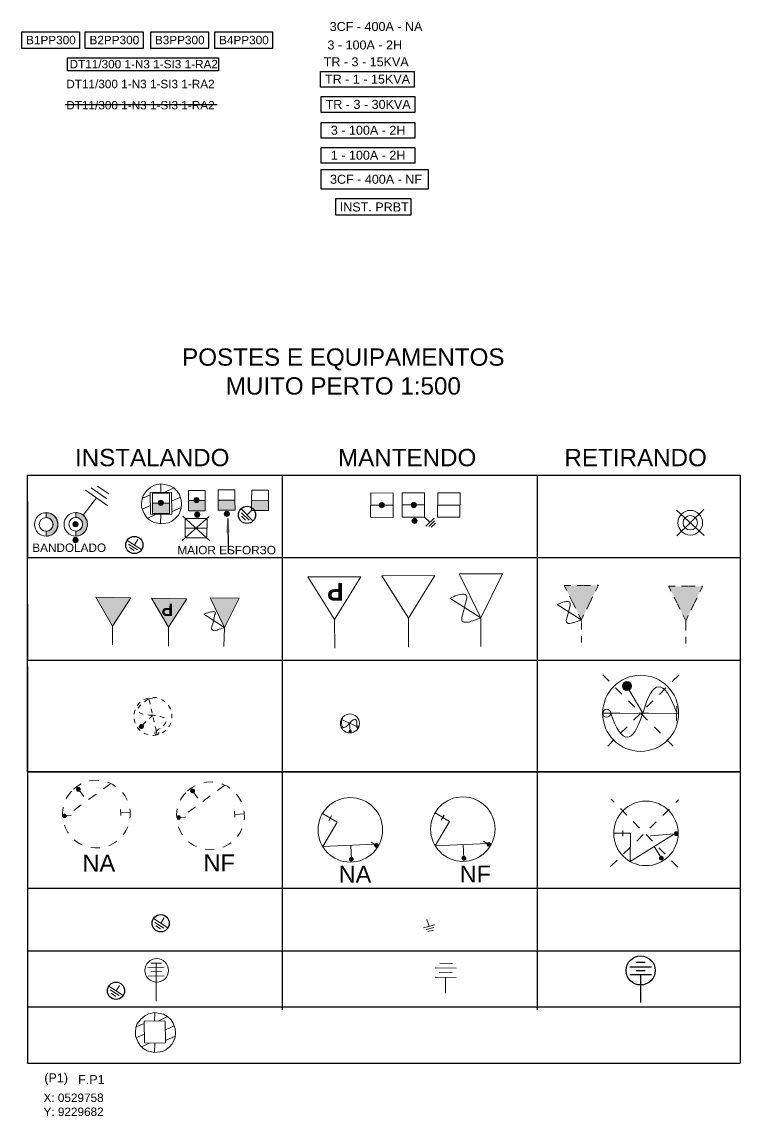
# Paper-space layout 'POSTES E EQUIPAMENTOS' of a CAD drawing. Extents: x -36 to 291, y -1 to 205.
# Drawn here: x 162.6 to 290.5, y 9.7 to 204.6 of the extents above; entities that cross this region are included whole.
import ezdxf

# ---------------------------------------------------------------- set-up
doc = ezdxf.new("R2010")
doc.units = 0
doc.linetypes.add('TRACEJADA', pattern=[3.45, 1.15, -1.15, 1.15])
for name, color, linetype in [('FORMATO', 7, 'Continuous'), ('PARA-RAIOS', 7, 'Continuous'), ('Textos', 7, 'Continuous'), ('TEXTOS A IMPLANTAR', 1, 'Continuous'), ('TRAFO', 7, 'Continuous')]:
    doc.layers.add(name, color=color, linetype=linetype)
doc.styles.get("Standard").update_dxf_attribs({"font": 'arial.ttf'})
doc.dimstyles.new('ISO-25', dxfattribs={"dimtxt": 2.5, "dimasz": 2.5, "dimexe": 1.25, "dimexo": 0.625, "dimtad": 1, "dimtxsty": 'Standard', "dimcen": 2.5, "dimazin": 3, "dimtfac": 1, "dimtmove": 0, "dimatfit": 3})

# ---------------------------------------------------------------- blocks, each defined once
blk = doc.blocks.new('PARA RAIOS SUBSTITUINDO')
at = {"color": 8}
for p, q in [((-1.92, 6.391282), (1.92, 6.391282)), ((-0.78923, 7.214857), (0.78923, 7.214857)), ((-1.92, 5), (1.92, 5)), ((-0.78923, 5.727848), (0.78923, 5.727848)), ((0, 5), (0, 0))]:
    blk.add_line(p, q, dxfattribs=at)
blk.add_circle((0, 5.727848), 2.593177, dxfattribs=at)
blk = doc.blocks.new('TR INST.')
at = {"layer": 'TRAFO'}
h = blk.add_hatch(color=7, dxfattribs=at)
h.dxf.hatch_style = 2
h.paths.add_polyline_path([(47.11, 281.1), (44.11, 286.26), (50.36, 286.15)])
at = {"layer": 'TRAFO', "color": 7, "lineweight": 0}
blk.add_lwpolyline([(47.11, 281.1), (44.11, 286.26), (50.36, 286.15)], close=True, dxfattribs=at)
blk.add_lwpolyline([(47.1, 277.76), (47.11, 281.1)], dxfattribs=at)
blk = doc.blocks.new('TRAFO PART. INST.')
at = {"layer": 'TRAFO'}
h = blk.add_hatch(color=7, dxfattribs=at)
h.dxf.hatch_style = 2
h.paths.add_polyline_path([(47.08, 271.74), (44.09, 276.9), (50.34, 276.79)])
at = {"layer": 'TRAFO', "color": 7, "lineweight": 0}
blk.add_lwpolyline([(47.08, 271.74), (44.09, 276.9), (50.34, 276.79)], close=True, dxfattribs=at)
blk.add_lwpolyline([(47.08, 268.39), (47.08, 271.74)], dxfattribs=at)
at = {"layer": 'TRAFO', "color": 7, "true_color": 0xffffff, "insert": (47.92, 273.74), "char_height": 2.2232, "attachment_point": 1, "rotation": 179.7591}
blk.add_mtext('{\\fArial|b1|i0|c0;P}', dxfattribs=at)
blk = doc.blocks.new('Clipboard6679')
h = blk.add_hatch(color=16)
edge = h.paths.add_edge_path()
edge.add_ellipse((2.588865, 3.237066), major_axis=(0, 0.807861), ratio=0.9563320019, start_angle=0, end_angle=360)
at = {"color": 16, "lineweight": 0, "true_color": 0x800000}
for points in [[(1.142015, 10.561312), (1.361198, 10.874705), (1.816282, 11.403871), (2.211943, 11.780028)], [(3.5402, 12.70996), (3.999976, 12.938455), (4.589115, 13.164232), (5.052109, 13.29811)], [(5.008921, 12.934927), (4.070532, 12.275232), (3.692605, 11.98055)], [(6.522337, 13.29476), (4.939785, 12.920061)], [(5.712907, 11.057382), (5.338701, 12.640051)], [(6.660063, 13.506427), (7.055032, 13.506427), (7.718254, 13.446455), (8.273129, 13.337828)], [(9.798246, 12.786208), (10.304115, 12.511594), (10.879143, 12.112955), (11.146898, 11.885983)], [(0.000586, 7.551763), (0.017115, 7.724399), (0.147643, 8.387621), (0.352254, 9.047316), (0.386013, 9.126671)], [(2.46164, 10.91998), (2.080865, 10.528982), (1.696337, 10.02451), (1.488388, 9.629709)], [(1.800615, 8.172584), (1.862143, 8.112455), (2.310171, 7.847871), (2.899309, 7.625621), (3.277728, 7.530098)], [(6.461319, 7.892045), (6.087113, 9.474714)], [(12.24806, 10.695745), (12.300837, 10.62776), (12.653615, 10.066844), (12.946421, 9.488288), (13.028433, 9.274286)], [(0.388682, 4.355806), (0.292282, 4.605844), (0.126476, 5.191455), (0.013587, 5.787649), (0, 5.929911)], [(4.296868, 4.878176), (3.124162, 3.751398)], [(4.879148, 7.258334), (5.499282, 7.195232), (6.500708, 7.139598)], [(6.642282, 7.131732), (5.469575, 6.004954)], [(7.630949, 7.035842), (6.642282, 7.131732)], [(7.209731, 4.726708), (6.835525, 6.309377)], [(10.752799, 6.211322), (10.618087, 6.299177), (10.081865, 6.53201), (9.415115, 6.733094), (9.234538, 6.770814)], [(10.529901, 3.541928), (10.738032, 3.748594), (11.111976, 4.21426), (11.351865, 4.644649), (11.418634, 4.878341)], [(13.12498, 4.503045), (13.112226, 4.461205), (12.840587, 3.819149), (12.501921, 3.205316), (12.39689, 3.053811)], [(13.45176, 7.708313), (13.510865, 7.092927), (13.510865, 6.447344), (13.476315, 6.08649)], [(2.217828, 1.707096), (2.052643, 1.847121), (1.579921, 2.344538), (1.163643, 2.88076), (1.139673, 2.918495)], [(5.063432, 0.197484), (4.419782, 0.393677), (3.777726, 0.661788), (3.551306, 0.784702)], [(8.286226, 0.174955), (7.686504, 0.062066), (7.058559, 0.002094), (6.673316, 0)], [(8.286226, 0.174955), (8.021643, 0.164371), (7.750004, 0.263149), (7.541865, 0.460705), (7.432504, 0.704121), (7.418393, 0.972232), (7.503885, 1.207336)], [(7.958143, 1.561371), (7.583937, 3.14404)], [(7.958143, 1.561371), (8.850671, 2.157566), (9.29428, 2.487694)], [(8.783919, 1.10226), (8.815393, 1.032205), (8.829504, 0.764094), (8.730726, 0.495982), (8.529643, 0.284316), (8.286226, 0.174955)], [(8.538252, 0.245884), (8.286226, 0.174955)], [(11.347807, 1.817653), (11.147254, 1.628399), (10.611032, 1.212121), (10.046587, 0.859344)]]:
    blk.add_lwpolyline(points, dxfattribs=at)
at = {"color": 7, "lineweight": 0}
for points in [[(2.775837, 2.439788), (2.486559, 2.429205), (2.186698, 2.545621), (1.953865, 2.778455), (1.833921, 3.057149), (1.816282, 3.364066), (1.839774, 3.435353)], [(3.094226, 3.823728), (3.220337, 3.695677), (3.343809, 3.416982), (3.361448, 3.110066), (3.255615, 2.799621), (3.040421, 2.559732), (2.872762, 2.483727)], [(8.286226, 0.174955), (7.936976, 1.656621)]]:
    blk.add_lwpolyline(points, dxfattribs=at)
at = {"color": 140, "lineweight": 0, "true_color": 0x00c9ff}
blk.add_lwpolyline([(7.647698, 2.866649), (8.046337, 1.205066)], dxfattribs=at)
blk = doc.blocks.new('Clipboard1917')
at = {"color": 7, "lineweight": 0}
for points in [[(2.137834, 2.684639), (2.688167, 5.461)], [(3.961695, 2.321278), (0.310445, 3.044473)], [(3.118556, 1.594556), (0.85725, 2.042584)], [(3.65125, 0.691445), (0, 1.414639)], [(2.737556, 0), (0.47625, 0.448028)]]:
    blk.add_lwpolyline(points, dxfattribs=at)
blk = doc.blocks.new('Clipboard2240')
h = blk.add_hatch(color=16)
h.dxf.hatch_style = 2
h.paths.add_polyline_path([(1.925284, 0.244298), (1.812395, 0.14552), (1.657173, 0.156104), (1.55134, 0.268992), (1.554868, 0.417159), (1.667757, 0.515937), (1.822979, 0.508881), (1.928812, 0.395992)])
at = {"color": 16, "lineweight": 0, "true_color": 0x800000}
for points in [[(0.373062, 2.660826), (0.097895, 2.068159)], [(2.898951, 1.12977), (0.157868, 2.39977)], [(0.207257, 2.308048), (0.193145, 1.76477), (0.228423, 1.359076), (0.320145, 1.087437), (0.468312, 0.946326), (0.669395, 0.942798), (0.926923, 1.069798), (1.237368, 1.334381), (1.600729, 1.729492)], [(2.898951, 1.12977), (2.927173, 1.630715), (2.898951, 2.011715), (2.817812, 2.27277), (2.683757, 2.406826), (2.493257, 2.420937), (2.24984, 2.315104), (1.953507, 2.08227), (1.600729, 1.729492)], [(1.600729, 1.729492), (1.74184, 0.332492)]]:
    blk.add_lwpolyline(points, dxfattribs=at)
at = {"color": 7, "lineweight": 0}
blk.add_lwpolyline([(1.925284, 0.244298), (1.812395, 0.14552), (1.657173, 0.156104), (1.55134, 0.268992), (1.554868, 0.417159), (1.667757, 0.515937), (1.822979, 0.508881), (1.928812, 0.395992)], close=True, dxfattribs=at)
at = {"color": 16, "lineweight": 0, "true_color": 0x800000}
blk.add_lwpolyline([(3.223507, 0.978076), (3.121201, 0.886354), (2.987145, 0.893409), (2.895423, 0.992187), (2.898951, 1.12977), (3.001257, 1.221492), (3.135312, 1.214437), (3.227034, 1.115659)], close=True, dxfattribs=at)
blk.add_circle((1.690687, 1.690687), 1.690687, dxfattribs=at)
blk = doc.blocks.new('Clipboard4108')
h = blk.add_hatch(color=7)
edge = h.paths.add_edge_path()
edge.add_arc((0.463903, 0.463903), 0.463903, 74.00623623, 434.00623623)
h = blk.add_hatch(color=7)
edge = h.paths.add_edge_path()
edge.add_arc((0.463903, 0.463903), 0.463903, 74.00623623, 434.00623623)
at = {"color": 7, "lineweight": 0}
blk.add_circle((0.463903, 0.463903), 0.463903, dxfattribs=at)
blk.add_circle((0.463903, 0.463903), 0.463903, dxfattribs=at)
blk = doc.blocks.new('Clipboard4908')
at = {"color": 7, "lineweight": 0}
blk.add_lwpolyline([(3.996452, 6.140027), (3.993759, 1.80861), (0.000197, 1.812748), (0.004598, 6.141078)], close=True, dxfattribs=at)
blk.add_lwpolyline([(3.996649, 3.975173), (0, 3.977603)], dxfattribs=at)
at = {"color": 15, "lineweight": 0, "true_color": 0x994533}
for points in [[(3.993759, 1.80861), (4.954319, 0.924896)], [(5.707398, 1.647893), (4.201241, 0.201899)], [(5.786673, 1.147483), (4.732914, 0.137204)], [(5.946601, 0.719911), (5.191815, 0)]]:
    blk.add_lwpolyline(points, dxfattribs=at)
blk = doc.blocks.new('Clipboard5160')
h = blk.add_hatch(color=7)
edge = h.paths.add_edge_path()
edge.add_arc((2.000116, 2.165666), 0.461257, 0, 360)
at = {"color": 7, "lineweight": 0}
blk.add_lwpolyline([(4.012179, 4.331378), (3.99352, 0), (0, 0.018859), (0.020355, 4.347143)], close=True, dxfattribs=at)
blk.add_lwpolyline([(4.004396, 2.166537), (0.007783, 2.183699)], dxfattribs=at)
blk.add_circle((2.000116, 2.165666), 0.461257, dxfattribs=at)
blk = doc.blocks.new('Clipboard5849')
at = {"color": 15, "lineweight": 0, "true_color": 0x994533}
for points in [[(0.596194, 2.162528), (1.008944, 0.924278)], [(2.017889, 1.192389), (0, 0.656167)], [(1.845028, 0.716139), (0.433916, 0.342195)], [(1.778, 0.264584), (0.769055, 0)]]:
    blk.add_lwpolyline(points, dxfattribs=at)
blk = doc.blocks.new('TRAFO COM CH INST')
at = {"layer": 'TRAFO'}
h = blk.add_hatch(color=0, dxfattribs=at)
h.dxf.hatch_style = 2
h.paths.add_polyline_path([(0.11, 3.39), (-2.43, 8.69), (2.69, 8.64)])
at = {"layer": 'TRAFO', "color": 7, "lineweight": 0}
blk.add_lwpolyline([(0.11, 3.39), (-2.43, 8.69), (2.69, 8.64)], close=True, dxfattribs=at)
for points in [[(-3.56, 5.79), (-3.19, 5.97), (-2.9, 6.03), (-2.7, 6.08), (-2.51, 6.12), (-2.31, 6.16), (-2.12, 6.2), (-1.92, 6.24), (-1.7, 6.18), (-1.59, 6.11), (-1.54, 5.91), (-1.52, 5.81), (-1.6, 5.69), (-1.83, 4.83), (-1.98, 4.08), (-2.11, 3.75), (-2.15, 3.43), (-2.23, 3.31), (-2.21, 3.22), (-2.17, 3.02), (-2.05, 2.94), (-1.93, 2.87), (-1.73, 2.91), (-1.42, 2.87), (-1.22, 2.91), (-1.05, 3.05), (-0.85, 3.09), (-0.56, 3.15), (0.11, 3.39)], [(-3.56, 5.79), (0.11, 3.39)], [(0, 0), (0.11, 3.39)]]:
    blk.add_lwpolyline(points, dxfattribs=at)
blk = doc.blocks.new('Clipboard7720')
h = blk.add_hatch(color=7)
h.dxf.hatch_style = 2
h.paths.add_polyline_path([(4.769556, 3.866444), (4.893028, 2.067278), (1.901472, 1.859139), (1.774472, 3.654778)])
at = {"color": 7, "lineweight": 0}
for points in [[(4.769556, 3.866444), (4.642556, 5.662083), (1.651, 5.453944), (1.774472, 3.654778)], [(4.769556, 3.866444), (4.893028, 2.067278), (1.901472, 1.859139), (1.774472, 3.654778)], [(4.893028, 2.067278), (4.769556, 3.866444), (1.774472, 3.654778), (1.901472, 1.859139)]]:
    blk.add_lwpolyline(points, close=True, dxfattribs=at)
at = {"color": 24, "lineweight": 0, "true_color": 0x993300}
for points in [[(0, 2.014361), (2.314222, 0)], [(0.169334, 1.30175), (1.583972, 0.070555)], [(0.211667, 0.6985), (0.98425, 0.028222)], [(1.901472, 1.859139), (1.157111, 1.005417)]]:
    blk.add_lwpolyline(points, dxfattribs=at)
at = {"color": 252, "lineweight": 0, "true_color": 0x969696}
blk.add_lwpolyline([(4.769556, 3.866444), (1.774472, 3.654778)], dxfattribs=at)
blk = doc.blocks.new('Clipboard7802')
at = {"color": 3}
blk.add_circle((1.532896, 1.532896), 1.532896, dxfattribs=at)
at = {"color": 1, "rotation": 355.548826}
blk.add_blockref('Clipboard7720', (0.301245, 0.620314), dxfattribs=at)
blk = doc.blocks.new('Clipboard8027')
h = blk.add_hatch(color=7)
h.dxf.hatch_style = 2
h.paths.add_polyline_path([(3, 1.81), (3.01, 0.01), (0.01, 0), (0, 1.8)])
at = {"color": 7, "lineweight": 0}
for points in [[(3, 1.81), (3, 3.61), (0, 3.6), (0, 1.8)], [(3, 1.81), (3.01, 0.01), (0.01, 0), (0, 1.8)], [(3.01, 0.01), (3, 1.81), (0, 1.8), (0.01, 0)]]:
    blk.add_lwpolyline(points, close=True, dxfattribs=at)
blk = doc.blocks.new('Clipboard8442')
at = {"color": 1}
for name, p in [('Clipboard8027', (0, 0)), ('Clipboard4108', (1.001781, 1.431733))]:
    blk.add_blockref(name, p, dxfattribs=at)
blk = doc.blocks.new('Clipboard8370')
at = {"color": 1, "lineweight": 20, "flags": 128}
for points in [[(3.442693, 1.707189), (3.419326, 0), (2.126671, 0.308707), (1.384243, 0.756506), (0.838047, 1.287021), (0.507665, 1.84967), (0, 2.9464), (0.012759, 3.643313), (0.112829, 4.416443), (0.284971, 5.048214), (0.681479, 5.551264), (0.978838, 5.953076), (1.672134, 6.531782), (2.312004, 6.914963), (3.456912, 7.148384), (3.438918, 5.631104), (1.58209, 5.602119), (1.608369, 1.747738), (3.442693, 1.707189)], [(3.438918, 5.631104), (3.456912, 7.148384), (5.020505, 6.852179), (5.753553, 6.422097), (6.361182, 5.83526), (6.758316, 5.25216), (7.106897, 4.226238), (7.166928, 3.556235), (7.077309, 2.777489), (6.854175, 2.110464), (6.584571, 1.540705), (6.083117, 1.008223), (5.431299, 0.506478), (4.818441, 0.213651), (3.419326, 0), (3.442693, 1.707189), (5.39207, 1.720713), (5.338559, 5.592458), (3.438918, 5.631104)], [(4.056969, 5.618531), (5.753553, 6.422097)], [(0.163973, 4.604145), (1.594463, 5.157681)], [(5.359748, 4.059371), (6.932606, 4.739199)], [(0.102016, 2.637035), (1.607922, 3.257651)], [(5.386094, 2.153128), (7.093535, 2.918486)], [(1.111145, 1.021764), (2.519137, 1.663883)]]:
    blk.add_lwpolyline(points, dxfattribs=at)
blk = doc.blocks.new('Clipboard8451')
at = {"color": 1}
for name, p in [('Clipboard8027', (0, 0)), ('Clipboard4108', (1.001781, 1.431733))]:
    blk.add_blockref(name, p, dxfattribs=at)
blk = doc.blocks.new('Clipboard8471')
at = {"color": 1}
for name, p in [('Clipboard8370', (0, 0)), ('Clipboard8451', (1.979045, 1.871291))]:
    blk.add_blockref(name, p, dxfattribs=at)
blk = doc.blocks.new('Clipboard8739')
at = {"color": 24, "lineweight": 0, "true_color": 0x993300}
for points in [[(0.235658, 2.355388), (2.832103, 0.714971)], [(2.137131, 2.489443), (1.533881, 1.533416)], [(0.510825, 1.674527), (2.098325, 0.672638)], [(0.644881, 1.085388), (1.509186, 0.538582)]]:
    blk.add_lwpolyline(points, dxfattribs=at)
at = {"color": 3}
blk.add_circle((1.534677, 1.534677), 1.534677, dxfattribs=at)
blk = doc.blocks.new('Clipboard10274')
h = blk.add_hatch(color=252)
h.dxf.hatch_style = 1
h.paths.add_polyline_path([(0, 10.17), (6.08, 10.18), (3.05, 4.03)])
at = {"color": 1, "linetype": 'TRACEJADA', "lineweight": 0}
blk.add_lwpolyline([(3.05, 4.03), (0, 10.17), (6.08, 10.18)], close=True, dxfattribs=at)
blk.add_lwpolyline([(3.07, 0), (3.05, 4.03)], dxfattribs=at)
blk = doc.blocks.new('Clipboard10296')
h = blk.add_hatch(color=252)
h.dxf.hatch_style = 1
h.paths.add_polyline_path([(1.28, 10.17), (7.36, 10.18), (4.33, 4.03)])
at = {"color": 1, "linetype": 'TRACEJADA', "lineweight": 0}
blk.add_lwpolyline([(4.33, 4.03), (1.28, 10.17), (7.36, 10.18)], close=True, dxfattribs=at)
at = {"color": 1, "lineweight": 0}
for points in [[(0, 6.78), (4.33, 4.03)], [(0.03, 6.77), (0.48, 6.96), (0.75, 7.07), (1.05, 7.17), (1.26, 7.23), (1.44, 7.27), (1.7, 7.31), (1.96, 7.31), (2.14, 7.27), (2.28, 7.16), (2.36, 6.95), (2.35, 6.8), (2.33, 6.64), (2.08, 5.63), (1.85, 4.73), (1.77, 4.41), (1.69, 4.07), (1.65, 3.86), (1.66, 3.73), (1.72, 3.57), (1.85, 3.45), (2.01, 3.4), (2.25, 3.39), (2.54, 3.43), (2.76, 3.48), (2.99, 3.54), (3.21, 3.62), (3.59, 3.76), (4.33, 4.04)]]:
    blk.add_lwpolyline(points, dxfattribs=at)
at = {"color": 1, "linetype": 'TRACEJADA', "lineweight": 0}
blk.add_lwpolyline([(4.35, 0), (4.33, 4.03)], dxfattribs=at)
blk = doc.blocks.new('Clipboard20887')
h = blk.add_hatch(color=7)
h.dxf.hatch_style = 2
h.paths.add_polyline_path([(2.194277, 4.176889), (2.317749, 4.166305), (2.487083, 4.141611), (2.709333, 4.085166), (2.899833, 4.018139), (3.065638, 3.940527), (3.231444, 3.838222), (3.428999, 3.693583), (3.630083, 3.503083), (3.742972, 3.369027), (3.859388, 3.199694), (3.961694, 3.023305), (4.042833, 2.832805), (4.106333, 2.642305), (4.155722, 2.402416), (4.180416, 2.106083), (4.155722, 1.774472), (4.088694, 1.481666), (3.986388, 1.213555), (3.912305, 1.068916), (3.79236, 0.881944), (3.693583, 0.751416), (3.545416, 0.592666), (3.418416, 0.47625), (3.256138, 0.356305), (3.111499, 0.264583), (2.928055, 0.176389), (2.719916, 0.098777), (2.55411, 0.052916), (2.321277, 0.014111), (2.088444, 0), (2.088444, 0.871361), (2.26836, 0.885472), (2.455333, 0.927805), (2.599972, 0.98425), (2.702277, 1.037166), (2.825749, 1.118305), (2.928055, 1.202972), (3.090333, 1.393472), (3.164416, 1.513416), (3.227916, 1.654527), (3.291416, 1.880305), (3.305527, 2.155472), (3.249083, 2.469444), (3.150305, 2.691694), (3.090333, 2.786944), (3.016249, 2.885722), (2.942166, 2.963333), (2.783416, 3.090333), (2.691694, 3.150305), (2.58586, 3.203222), (2.462388, 3.252611), (2.335388, 3.284361), (2.155472, 3.309055), (2.088444, 3.309055), (2.088444, 4.180416), (2.10961, 4.180416), (2.134305, 4.180416)])
at = {"color": 24, "lineweight": 0, "true_color": 0x993300}
for points in [[(3.817055, 8.180916), (7.817555, 5.383389)], [(4.84011, 8.576027), (7.641166, 6.618111)], [(5.997222, 8.886472), (8.000999, 7.485944)], [(3.428999, 3.693583), (5.817305, 6.780389)]]:
    blk.add_lwpolyline(points, dxfattribs=at)
at = {"color": 7, "lineweight": 0}
blk.add_lwpolyline([(2.194277, 4.176889), (2.317749, 4.166305), (2.487083, 4.141611), (2.709333, 4.085166), (2.899833, 4.018139), (3.065638, 3.940527), (3.231444, 3.838222), (3.428999, 3.693583), (3.630083, 3.503083), (3.742972, 3.369027), (3.859388, 3.199694), (3.961694, 3.023305), (4.042833, 2.832805), (4.106333, 2.642305), (4.155722, 2.402416), (4.180416, 2.106083), (4.155722, 1.774472), (4.088694, 1.481666), (3.986388, 1.213555), (3.912305, 1.068916), (3.79236, 0.881944), (3.693583, 0.751416), (3.545416, 0.592666), (3.418416, 0.47625), (3.256138, 0.356305), (3.111499, 0.264583), (2.928055, 0.176389), (2.719916, 0.098777), (2.55411, 0.052916), (2.321277, 0.014111), (2.088444, 0), (2.088444, 0.871361), (2.26836, 0.885472), (2.455333, 0.927805), (2.599972, 0.98425), (2.702277, 1.037166), (2.825749, 1.118305), (2.928055, 1.202972), (3.090333, 1.393472), (3.164416, 1.513416), (3.227916, 1.654527), (3.291416, 1.880305), (3.305527, 2.155472), (3.249083, 2.469444), (3.150305, 2.691694), (3.090333, 2.786944), (3.016249, 2.885722), (2.942166, 2.963333), (2.783416, 3.090333), (2.691694, 3.150305), (2.58586, 3.203222), (2.462388, 3.252611), (2.335388, 3.284361), (2.155472, 3.309055), (2.088444, 3.309055), (2.088444, 4.180416), (2.10961, 4.180416), (2.134305, 4.180416)], close=True, dxfattribs=at)
for radius in [2.090208, 1.218847]:
    blk.add_circle((2.090208, 2.090208), radius, dxfattribs=at)
blk = doc.blocks.new('Clipboard21030')
h = blk.add_hatch(color=7)
h.dxf.hatch_style = 2
h.paths.add_polyline_path([(2.194277, 4.176889), (2.317749, 4.166305), (2.487083, 4.141611), (2.709333, 4.085166), (2.899833, 4.018139), (3.065638, 3.940527), (3.231444, 3.838222), (3.428999, 3.693583), (3.630083, 3.503083), (3.742972, 3.369027), (3.859388, 3.199694), (3.961694, 3.023305), (4.042833, 2.832805), (4.106333, 2.642305), (4.155722, 2.402416), (4.180416, 2.106083), (4.155722, 1.774472), (4.088694, 1.481666), (3.986388, 1.213555), (3.912305, 1.068916), (3.79236, 0.881944), (3.693583, 0.751416), (3.545416, 0.592666), (3.418416, 0.47625), (3.256138, 0.356305), (3.111499, 0.264583), (2.928055, 0.176389), (2.719916, 0.098777), (2.55411, 0.052916), (2.321277, 0.014111), (2.088444, 0), (2.088444, 0.871361), (2.26836, 0.885472), (2.455333, 0.927805), (2.599972, 0.98425), (2.702277, 1.037166), (2.825749, 1.118305), (2.928055, 1.202972), (3.090333, 1.393472), (3.164416, 1.513416), (3.227916, 1.654527), (3.291416, 1.880305), (3.305527, 2.155472), (3.249083, 2.469444), (3.150305, 2.691694), (3.090333, 2.786944), (3.016249, 2.885722), (2.942166, 2.963333), (2.783416, 3.090333), (2.691694, 3.150305), (2.58586, 3.203222), (2.462388, 3.252611), (2.335388, 3.284361), (2.155472, 3.309055), (2.088444, 3.309055), (2.088444, 4.180416), (2.10961, 4.180416), (2.134305, 4.180416)])
at = {"color": 7, "lineweight": 0}
blk.add_lwpolyline([(2.194277, 4.176889), (2.317749, 4.166305), (2.487083, 4.141611), (2.709333, 4.085166), (2.899833, 4.018139), (3.065638, 3.940527), (3.231444, 3.838222), (3.428999, 3.693583), (3.630083, 3.503083), (3.742972, 3.369027), (3.859388, 3.199694), (3.961694, 3.023305), (4.042833, 2.832805), (4.106333, 2.642305), (4.155722, 2.402416), (4.180416, 2.106083), (4.155722, 1.774472), (4.088694, 1.481666), (3.986388, 1.213555), (3.912305, 1.068916), (3.79236, 0.881944), (3.693583, 0.751416), (3.545416, 0.592666), (3.418416, 0.47625), (3.256138, 0.356305), (3.111499, 0.264583), (2.928055, 0.176389), (2.719916, 0.098777), (2.55411, 0.052916), (2.321277, 0.014111), (2.088444, 0), (2.088444, 0.871361), (2.26836, 0.885472), (2.455333, 0.927805), (2.599972, 0.98425), (2.702277, 1.037166), (2.825749, 1.118305), (2.928055, 1.202972), (3.090333, 1.393472), (3.164416, 1.513416), (3.227916, 1.654527), (3.291416, 1.880305), (3.305527, 2.155472), (3.249083, 2.469444), (3.150305, 2.691694), (3.090333, 2.786944), (3.016249, 2.885722), (2.942166, 2.963333), (2.783416, 3.090333), (2.691694, 3.150305), (2.58586, 3.203222), (2.462388, 3.252611), (2.335388, 3.284361), (2.155472, 3.309055), (2.088444, 3.309055), (2.088444, 4.180416), (2.10961, 4.180416), (2.134305, 4.180416)], close=True, dxfattribs=at)
for radius in [2.090208, 1.218847]:
    blk.add_circle((2.090208, 2.090208), radius, dxfattribs=at)
blk = doc.blocks.new('Clipboard21181')
at = {"color": 1, "lineweight": 0, "true_color": 0xff0000}
for points in [[(0, 4.614334), (4.956528, 0.088195)], [(4.875389, 4.699), (0.081139, 0)]]:
    blk.add_lwpolyline(points, dxfattribs=at)
for centre, radius in [((2.481792, 2.354792), 2.196042), ((2.481792, 2.353028), 1.279701)]:
    blk.add_circle(centre, radius, dxfattribs=at)
blk = doc.blocks.new('Clipboard21233')
at = {"color": 1, "lineweight": 0, "true_color": 0xff0000}
for points in [[(2.226027, 6.205361), (4.22275, 0)], [(1.538111, 4.155722), (4.885972, 2.197806)], [(0, 2.515306), (6.304138, 3.802945)]]:
    blk.add_lwpolyline(points, dxfattribs=at)
blk.add_lwpolyline([(0.656166, 2.645833), (2.409472, 5.647972), (5.760861, 3.693583), (4.007555, 0.691445)], close=True, dxfattribs=at)
blk = doc.blocks.new('Clipboard21635')
h = blk.add_hatch(color=16)
edge = h.paths.add_edge_path()
edge.add_arc((13.390391, 7.81932), 0.799042, 0, 360)
at = {"color": 16, "lineweight": 0, "true_color": 0x800000}
for points in [[(8.4154, 16.259798), (8.447949, 17.885778)], [(12.118627, 13.30325), (11.155544, 13.768917), (10.284183, 14.139334), (9.508072, 14.4145), (8.827211, 14.594417), (8.238072, 14.682611), (7.744183, 14.672028), (7.345544, 14.566195), (7.038627, 14.368639), (6.826961, 14.072306), (6.710544, 13.68425), (6.68585, 13.200945), (6.756405, 12.618861), (6.922211, 11.945056), (7.179739, 11.176), (7.532516, 10.311695), (7.980544, 9.352139)], [(8.350301, 13.007839), (8.38285, 14.633818)], [(12.118627, 13.30325), (3.369739, 4.949472)], [(1.625728, 9.781701), (0, 9.82501)], [(8.285202, 9.755879), (8.317751, 11.381859)], [(4.877186, 9.695083), (3.251457, 9.738392)], [(3.7966, 5.005917), (4.840822, 4.529667), (5.782739, 4.152195), (6.618822, 3.8735), (7.3526, 3.697111), (7.980544, 3.6195), (8.502655, 3.640667), (8.922461, 3.764139), (9.236433, 3.986389), (9.444572, 4.307417), (9.550405, 4.727222), (9.550405, 5.249334), (9.444572, 5.870222), (9.236433, 6.589889), (8.922461, 7.411861), (8.502655, 8.329084), (7.980544, 9.352139)], [(8.128644, 9.608465), (6.502915, 9.651774)], [(7.980544, 9.352139), (13.388627, 7.821084)], [(8.220103, 6.503919), (8.252653, 8.129899)], [(11.380101, 9.521847), (9.754372, 9.565156)], [(14.631559, 9.435229), (13.00583, 9.478538)], [(17.883016, 9.348611), (16.257288, 9.39192)], [(2.720627, 6.131278), (4.516266, 4.247445)], [(8.155004, 3.25196), (8.187554, 4.87794)], [(8.089905, 0), (8.122455, 1.62598)]]:
    blk.add_lwpolyline(points, dxfattribs=at)
at = {"color": 7, "lineweight": 0}
blk.add_lwpolyline([(13.148739, 14.2875), (10.947405, 12.184945)], dxfattribs=at)
at = {"color": 5, "lineweight": 0, "true_color": 0x0000ff}
blk.add_lwpolyline([(8.446014, 9.792804), (7.270661, 8.668786)], dxfattribs=at)
at = {"color": 16, "lineweight": 0, "true_color": 0x800000}
for centre, radius in [((8.259239, 9.616722), 6.773333), ((12.633683, 13.793611), 0.712611)]:
    blk.add_circle(centre, radius, dxfattribs=at)
at = {"color": 7, "lineweight": 0}
blk.add_circle((13.390391, 7.81932), 0.799042, dxfattribs=at)
blk = doc.blocks.new('Clipboard11713')
at = {"color": 7, "lineweight": 0}
blk.add_lwpolyline([(4.744716, 5.152523), (0, 12.711301), (9.442935, 12.735167)], close=True, dxfattribs=at)
blk.add_lwpolyline([(4.758663, 0), (4.744716, 5.152523)], dxfattribs=at)
blk = doc.blocks.new('Clipboard11735')
at = {"color": 7, "lineweight": 0}
blk.add_lwpolyline([(4.744716, 5.152523), (0, 12.711301), (9.442935, 12.735167)], close=True, dxfattribs=at)
blk.add_lwpolyline([(4.758663, 0), (4.744716, 5.152523)], dxfattribs=at)
at = {"color": 7, "insert": (6.368163, 8.495705), "char_height": 3.157013, "attachment_point": 1, "rotation": 180.22197517}
blk.add_mtext('{\\fArial|b1|i0|c0;P}', dxfattribs=at)
blk = doc.blocks.new('Clipboard11824')
at = {"color": 7, "lineweight": 0}
blk.add_lwpolyline([(3.139722, 4.367389), (4.011084, 13.066889), (10.590389, 8.949972)], close=True, dxfattribs=at)
for points in [[(0.352778, 10.251722), (0.973667, 10.149416), (1.337028, 10.078861), (1.725084, 9.983611), (2.00025, 9.906), (2.215445, 9.831916), (2.525889, 9.697861), (2.804584, 9.525), (2.973917, 9.348611), (3.051528, 9.140472), (2.991556, 8.861778), (2.88925, 8.703028), (2.744611, 8.547805), (1.785056, 7.62), (0.938389, 6.805083), (0.627945, 6.50875), (0.306917, 6.198305), (0.134056, 6.00075), (0.045861, 5.852583), (0, 5.644444), (0.0635, 5.42925), (0.204611, 5.256389), (0.462139, 5.083528), (0.79375, 4.931833), (1.072445, 4.833055), (1.36525, 4.751916), (1.647472, 4.681361), (2.148417, 4.579055), (3.146778, 4.374444)], [(0.324556, 10.272889), (3.139722, 4.367389)], [(0.419806, 0), (3.139722, 4.367389)]]:
    blk.add_lwpolyline(points, dxfattribs=at)
blk = doc.blocks.new('Clipboard20308')
h = blk.add_hatch(color=16)
edge = h.paths.add_edge_path()
edge.add_arc((11.982097, 12.832291), 0.336903, 0, 360)
h = blk.add_hatch(color=16)
edge = h.paths.add_edge_path()
edge.add_arc((13.786556, 8.053916), 0.345722, 0, 360)
at = {"color": 16, "lineweight": 0, "true_color": 0x800000}
for points in [[(7.568454, 16.161806), (7.489472, 16.866305)], [(7.930836, 12.929444), (7.749645, 14.545625)], [(10.851445, 3.309055), (11.768667, 12.562416)], [(8.293217, 9.697083), (8.112026, 11.313264)], [(3.940355, 7.931135), (2.32417, 7.749981)], [(7.172725, 8.293441), (5.55654, 8.112288)], [(8.655598, 6.464722), (8.474408, 8.080903)], [(10.405094, 8.655748), (8.78891, 8.474594)], [(13.786556, 8.053916), (11.345333, 8.297333)], [(13.637464, 9.018054), (12.021279, 8.836901)], [(16.869833, 9.380361), (15.253649, 9.199208)], [(0.707986, 7.568828), (0, 7.489472)], [(5.020028, 4.109861), (6.896806, 6.462889)], [(6.896806, 6.462889), (10.851445, 3.309055)], [(6.462889, 5.0165), (5.655028, 5.662083)], [(9.01798, 3.232361), (8.836789, 4.848542)], [(9.380361, 0), (9.199171, 1.61618)]]:
    blk.add_lwpolyline(points, dxfattribs=at)
at = {"color": 7, "lineweight": 0}
blk.add_lwpolyline([(9.419167, 8.978194), (11.796889, 12.5095)], dxfattribs=at)
at = {"color": 16, "lineweight": 0, "true_color": 0x800000}
for centre, radius in [((8.60425, 8.600722), 5.74675), ((11.982097, 12.832291), 0.336903), ((13.786556, 8.053916), 0.345722)]:
    blk.add_circle(centre, radius, dxfattribs=at)
blk = doc.blocks.new('Clipboard21219')
h = blk.add_hatch(color=16)
edge = h.paths.add_edge_path()
edge.add_arc((10.415764, 3.003903), 0.336903, 0, 360)
h = blk.add_hatch(color=16)
edge = h.paths.add_edge_path()
edge.add_arc((5.940778, 0.53975), 0.345722, 0, 360)
at = {"color": 16, "lineweight": 0, "true_color": 0x800000}
for points in [[(0.79375, 8.660695), (3.390194, 7.133167)], [(1.894417, 7.358945), (2.420056, 8.251473)], [(3.390194, 7.133167), (0.8255, 2.772834)], [(0.8255, 2.772834), (10.117667, 3.178528)], [(5.940778, 0.53975), (5.834944, 2.988028)]]:
    blk.add_lwpolyline(points, dxfattribs=at)
at = {"color": 7, "lineweight": 0}
blk.add_lwpolyline([(10.742083, 2.811639), (9.42975, 3.580695)], dxfattribs=at)
at = {"color": 16, "lineweight": 0, "true_color": 0x800000}
for centre, radius in [((5.74675, 5.74675), 5.74675), ((10.415764, 3.003903), 0.336903), ((5.940778, 0.53975), 0.345722)]:
    blk.add_circle(centre, radius, dxfattribs=at)
blk = doc.blocks.new('Clipboard21571')
h = blk.add_hatch(color=96)
edge = h.paths.add_edge_path()
edge.add_arc((2.834632, 10.47424), 0.356306, 132.34143021, 492.34143021)
h = blk.add_hatch(color=96)
edge = h.paths.add_edge_path()
edge.add_arc((0.358536, 5.712178), 0.356306, 132.34143021, 492.34143021)
at = {"color": 96, "lineweight": 0, "true_color": 0x008000}
for points in [[(4.835745, 11.935508), (5.385262, 12.037421), (6.312194, 12.065176), (6.451211, 12.048027)], [(8.039799, 11.722857), (8.128765, 11.697642), (8.983179, 11.303989), (9.475958, 10.973936)], [(0.679875, 8.807671), (0.761187, 8.984156), (1.293672, 9.779173), (1.617951, 10.126427)], [(1.964174, 10.497179), (2.741226, 11.098259), (3.307123, 11.405468)], [(2.594644, 10.737602), (2.850201, 10.829681), (3.097994, 10.714229), (3.189986, 10.456803), (3.074621, 10.21088), (2.818087, 10.117909), (2.579805, 10.23023)], [(2.834632, 10.47424), (3.793756, 9.160866)], [(8.605612, 11.494827), (7.291948, 10.536102)], [(10.667621, 9.87943), (11.097859, 9.323317), (11.538417, 8.512024)], [(5.978283, 9.577376), (4.664618, 8.618651)], [(0.019374, 5.666117), (0, 6.313172), (0.113532, 7.233544), (0.127607, 7.283201)], [(0.118548, 5.975539), (0.375082, 6.06851), (0.621897, 5.952167), (0.713976, 5.69661), (0.598525, 5.448817), (0.342076, 5.357715), (0.103089, 5.46852)], [(3.350953, 7.659926), (2.037288, 6.7012)], [(10.336049, 6.867068), (10.395241, 5.77554)], [(12.063499, 6.369823), (10.43975, 6.278656)], [(11.986373, 6.954332), (12.037471, 6.678787), (12.065089, 5.752004), (12.013704, 5.3363)], [(1.054721, 2.628692), (0.966917, 2.742203), (0.510395, 3.583143), (0.33553, 4.079154)], [(0.723624, 5.742475), (0.714227, 5.735617)], [(11.618929, 3.766365), (11.303241, 3.081747), (10.817575, 2.357023)], [(3.511621, 0.563149), (3.081932, 0.761162), (2.286581, 1.294017), (2.143458, 1.427689)], [(6.678615, 0.02795), (5.752895, 0), (5.057986, 0.085621)], [(9.657495, 1.226592), (9.323037, 0.967824), (8.482261, 0.511122), (8.249695, 0.429049)]]:
    blk.add_lwpolyline(points, dxfattribs=at)
at = {"color": 7, "lineweight": 0}
blk.add_lwpolyline([(0.025618, 5.695174), (1.542841, 5.779549)], dxfattribs=at)
at = {"color": 5, "lineweight": 0, "true_color": 0x0000ff}
blk.add_lwpolyline([(0.687091, 5.731959), (0.025618, 5.695174)], dxfattribs=at)
at = {"color": 140, "lineweight": 0, "true_color": 0x00c9ff}
blk.add_lwpolyline([(1.572743, 5.77816), (1.542841, 5.779549)], dxfattribs=at)
at = {"color": 96, "lineweight": 0, "true_color": 0x008000}
blk.add_circle((2.834632, 10.47424), 0.356306, dxfattribs=at)
blk = doc.blocks.new('Clipboard21735')
at = {"lineweight": 0}
h = blk.add_hatch(color=16, dxfattribs=at)
edge = h.paths.add_edge_path()
edge.add_arc((2.834632, 10.47424), 0.356306, 132.34143021, 492.34143021)
h = blk.add_hatch(color=16, dxfattribs=at)
edge = h.paths.add_edge_path()
edge.add_arc((0.358536, 5.712178), 0.356306, 132.34143021, 492.34143021)
at = {"color": 16, "lineweight": 0, "true_color": 0x800000}
for points in [[(4.835745, 11.935508), (5.385262, 12.037421), (6.312194, 12.065176), (6.451211, 12.048027)], [(8.039799, 11.722857), (8.128765, 11.697642), (8.983179, 11.303989), (9.475958, 10.973936)], [(0.679875, 8.807671), (0.761187, 8.984156), (1.293672, 9.779173), (1.617951, 10.126427)], [(1.964174, 10.497179), (2.741226, 11.098259), (3.307123, 11.405468)], [(2.594644, 10.737602), (2.850201, 10.829681), (3.097994, 10.714229), (3.189986, 10.456803), (3.074621, 10.21088), (2.818087, 10.117909), (2.579805, 10.23023)], [(2.834632, 10.47424), (3.793756, 9.160866)], [(8.605612, 11.494827), (7.291948, 10.536102)], [(10.667621, 9.87943), (11.097859, 9.323317), (11.538417, 8.512024)], [(5.978283, 9.577376), (4.664618, 8.618651)], [(0.019374, 5.666117), (0, 6.313172), (0.113532, 7.233544), (0.127607, 7.283201)], [(0.118548, 5.975539), (0.375082, 6.06851), (0.621897, 5.952167), (0.713976, 5.69661), (0.598525, 5.448817), (0.342076, 5.357715), (0.103089, 5.46852)], [(3.350953, 7.659926), (2.037288, 6.7012)], [(10.336049, 6.867068), (10.395241, 5.77554)], [(12.063499, 6.369823), (10.43975, 6.278656)], [(11.986373, 6.954332), (12.037471, 6.678787), (12.065089, 5.752004), (12.013704, 5.3363)], [(0.025618, 5.695174), (1.542841, 5.779549)], [(0.687091, 5.731959), (0.025618, 5.695174)], [(1.054721, 2.628692), (0.966917, 2.742203), (0.510395, 3.583143), (0.33553, 4.079154)], [(0.723624, 5.742475), (0.714227, 5.735617)], [(1.572743, 5.77816), (1.542841, 5.779549)], [(11.618929, 3.766365), (11.303241, 3.081747), (10.817575, 2.357023)], [(3.511621, 0.563149), (3.081932, 0.761162), (2.286581, 1.294017), (2.143458, 1.427689)], [(6.678615, 0.02795), (5.752895, 0), (5.057986, 0.085621)], [(9.657495, 1.226592), (9.323037, 0.967824), (8.482261, 0.511122), (8.249695, 0.429049)]]:
    blk.add_lwpolyline(points, dxfattribs=at)
blk.add_circle((2.834632, 10.47424), 0.356306, dxfattribs=at)
blk = doc.blocks.new('Clipboard31395')
at = {"lineweight": 0}
h = blk.add_hatch(color=96, dxfattribs=at)
edge = h.paths.add_edge_path()
edge.add_arc((10.415764, 3.003903), 0.336903, 0, 360)
h = blk.add_hatch(color=96, dxfattribs=at)
edge = h.paths.add_edge_path()
edge.add_arc((5.940778, 0.53975), 0.345722, 0, 360)
at = {"color": 96, "lineweight": 0, "true_color": 0x008000}
for points in [[(0.79375, 8.660695), (3.390194, 7.133167)], [(1.894417, 7.358945), (2.420056, 8.251473)], [(3.390194, 7.133167), (0.8255, 2.772834)], [(0.8255, 2.772834), (10.117667, 3.178528)], [(5.940778, 0.53975), (5.834944, 2.988028)], [(10.742083, 2.811639), (9.42975, 3.580695)]]:
    blk.add_lwpolyline(points, dxfattribs=at)
for centre, radius in [((5.74675, 5.74675), 5.74675), ((10.415764, 3.003903), 0.336903), ((5.940778, 0.53975), 0.345722)]:
    blk.add_circle(centre, radius, dxfattribs=at)
blk = doc.blocks.new('PRMT_INST')
at = {"layer": 'PARA-RAIOS', "color": 100, "lineweight": 0, "true_color": 0x00ff40}
for points in [[(-1.492047, 5.95678), (1.422643, 6.038684)], [(-0.988698, 6.729342), (0.921378, 6.779585)], [(0, 0), (0.015917, 6.761003)], [(-1.49413, 4.443317), (1.420559, 4.525223)], [(-0.990781, 5.21588), (0.919295, 5.266122)]]:
    blk.add_lwpolyline(points, dxfattribs=at)
blk.add_circle((0.086824, 5.45893), 2.100262, dxfattribs=at)
blk = doc.blocks.new('TERRA3_MP')
at = {"color": 24, "lineweight": 0, "true_color": 0x993300}
for points in [[(0, 0), (-0.60325, -0.956027)], [(-1.901473, -0.134055), (0.694972, -1.774472)], [(-1.626306, -0.814916), (-0.038806, -1.816805)], [(-1.49225, -1.404055), (-0.627945, -1.950861)]]:
    blk.add_lwpolyline(points, dxfattribs=at)
at = {"color": 3}
blk.add_circle((-0.602455, -0.954766), 1.534677, dxfattribs=at)
blk = doc.blocks.new('BASE_MP')
at = {"color": 1, "lineweight": 20, "flags": 128}
for points in [[(-0.025476, -1.86131), (-0.048843, -3.568499), (-1.341498, -3.259792), (-2.083926, -2.811993), (-2.630122, -2.281478), (-2.960504, -1.718829), (-3.468169, -0.622099), (-3.45541, 0.074814), (-3.35534, 0.847944), (-3.183198, 1.479715), (-2.78669, 1.982764), (-2.489332, 2.384576), (-1.796035, 2.963282), (-1.156165, 3.346464), (-0.011257, 3.579885), (-0.029251, 2.062605), (-1.886079, 2.03362), (-1.8598, -1.820761), (-0.025476, -1.86131)], [(-0.029251, 2.062605), (-0.011257, 3.579885), (1.552336, 3.283679), (2.285384, 2.853597), (2.893013, 2.26676), (3.290146, 1.683661), (3.638728, 0.657738), (3.698759, -0.012264), (3.60914, -0.79101), (3.386006, -1.458036), (3.116402, -2.027794), (2.614948, -2.560276), (1.96313, -3.062021), (1.350272, -3.354848), (-0.048843, -3.568499), (-0.025476, -1.86131), (1.923901, -1.847786), (1.87039, 2.023958), (-0.029251, 2.062605)], [(0.5888, 2.050031), (2.285384, 2.853597)], [(-3.304196, 1.035646), (-1.873706, 1.589182)], [(1.891579, 0.490871), (3.464437, 1.170699)], [(-3.366153, -0.931464), (-1.860247, -0.310849)], [(-2.357024, -2.546735), (-0.949032, -1.904616)], [(1.917925, -1.415372), (3.625366, -0.650013)]]:
    blk.add_lwpolyline(points, dxfattribs=at)

psp = doc.layouts.new('POSTES E EQUIPAMENTOS')

# ---------------------------------------------------------------- hatches: boundary and pattern name
h = psp.add_hatch(color=7)
edge = h.paths.add_edge_path()
edge.add_arc((232.373604, 118.579015), 0.461257, 0, 360)
h = psp.add_hatch(color=7)
edge = h.paths.add_edge_path()
edge.add_arc((232.525985, 115.751502), 0.461257, 0, 360)

# ---------------------------------------------------------------- linework, layer by layer
at = {"color": 1}
for points in [[(162.552737, 202.852621), (172.836708, 202.852621), (172.836708, 199.874051), (162.552737, 199.874051)], [(173.858352, 202.852621), (184.142323, 202.852621), (184.142323, 199.874051), (173.858352, 199.874051)], [(185.513626, 202.852621), (195.797596, 202.852621), (195.797596, 199.874051), (185.513626, 199.874051)], [(196.942937, 202.852621), (207.226908, 202.852621), (207.226908, 199.874051), (196.942937, 199.874051)], [(170.675069, 198.207537), (197.567069, 198.207537), (197.567069, 195.906537), (170.675069, 195.906537)], [(215.784185, 195.797474), (232.479067, 195.797474), (232.479067, 192.965974), (215.784185, 192.965974)], [(215.898762, 191.306639), (232.593644, 191.306639), (232.593644, 188.47514), (215.898762, 188.47514)], [(215.897521, 186.704059), (232.592404, 186.704059), (232.592404, 183.872559), (215.897521, 183.872559)], [(215.897521, 182.250546), (232.592404, 182.250546), (232.592404, 179.419046), (215.897521, 179.419046)], [(215.897521, 178.316891), (234.975928, 178.316891), (234.975928, 174.82614), (215.897521, 174.82614)], [(218.484122, 173.1484), (231.830504, 173.1484), (231.830504, 170.192545), (218.484122, 170.192545)]]:
    psp.add_lwpolyline(points, close=True, dxfattribs=at)
at = {"color": 250, "true_color": 0x333333}
psp.add_lwpolyline([(170.242495, 189.878098), (197.324143, 189.878098)], dxfattribs=at)
psp.add_lwpolyline([(163.540242, 123.863473), (290.534319, 123.863473), (290.534319, 71.037313), (163.540242, 71.037313)], close=True)
for points in [[(208.948043, 123.863473), (208.948043, 28.647193)], [(254.365049, 123.863473), (254.365049, 28.647193)], [(290.534319, 120.920015), (290.534319, 29.198877)], [(163.540242, 119.225226), (163.540242, 109.225226), (290.44958, 109.225226)], [(163.540242, 100.920015), (163.540242, 90.920015), (290.534319, 90.920015)], [(163.531037, 89.801052), (163.531037, 71.037313), (290.534319, 71.037313)], [(163.531037, 71.037313), (163.531037, 50.317841), (290.534319, 50.317841)], [(163.531037, 50.317841), (163.531037, 39.198877), (290.534319, 39.198877)], [(163.531037, 39.198877), (163.531037, 29.198877), (290.534319, 29.198877)], [(163.531037, 29.198877), (163.531037, 19.198877), (290.534319, 19.198877)], [(290.534319, 29.198877), (290.534319, 19.198877)]]:
    psp.add_lwpolyline(points)
at = {"color": 7, "lineweight": 0}
psp.add_lwpolyline([(240.635897, 120.71191), (240.617238, 116.380533), (236.623718, 116.399391), (236.644074, 120.727676)], close=True, dxfattribs=at)
psp.add_lwpolyline([(240.628114, 118.54707), (236.631501, 118.564232)], dxfattribs=at)
for centre in [(232.373604, 118.579015), (232.525985, 115.751502)]:
    psp.add_circle(centre, 0.461257, dxfattribs=at)

# ---------------------------------------------------------------- block references
at = {"color": 1}
for name, p in [('Clipboard20887', (170.060219, 113.046781)), ('Clipboard8471', (183.856893, 115.203406)), ('Clipboard8442', (192.21935, 117.552268)), ('Clipboard8027', (197.528697, 117.6468)), ('Clipboard7802', (201.141739, 115.280406)), ('Clipboard5160', (224.694946, 116.367258)), ('Clipboard4908', (230.318344, 114.610527)), ('Clipboard21030', (164.790411, 113.023377)), ('Clipboard4108', (193.332786, 116.394413)), ('Clipboard4108', (198.599702, 116.531328)), ('Clipboard21181', (279.168752, 113.059566)), ('Clipboard4108', (171.641292, 114.68723)), ('Clipboard4108', (171.627423, 111.871811)), ('Clipboard8739', (181.064988, 109.918324)), ('Clipboard11735', (213.534089, 93.050301)), ('Clipboard11713', (226.684527, 93.270546)), ('Clipboard10296', (257.90908, 94.0894)), ('Clipboard10274', (277.794794, 93.937019)), ('Clipboard2240', (219.321606, 77.981278)), ('Clipboard5849', (234.132047, 42.625056))]:
    psp.add_blockref(name, p, dxfattribs=at)
for name, p, rotation in [('Clipboard21233', (192.399321, 110.102136), 30.018367), ('Clipboard11824', (244.002618, 93.127595), 32.099453), ('Clipboard21635', (285.427591, 82.681962), 136.1124), ('Clipboard1917', (239.695071, 37.47961), 190.144935)]:
    psp.add_blockref(name, p, dxfattribs=dict(at, rotation=rotation))
at = {"color": 1, "xscale": 0.5, "yscale": 0.5, "zscale": 0.5}
psp.add_blockref('Clipboard6679', (182.54011, 77.554306), dxfattribs=at)
at = {"rotation": 308.02347}
psp.add_blockref('Clipboard20308', (261.674844, 61.574507), dxfattribs=at)
for name, p in [('Clipboard21571', (169.786748, 57.493623)), ('Clipboard21735', (190.12741, 57.18356)), ('Clipboard31395', (215.332086, 54.972281)), ('Clipboard21219', (235.375166, 55.106214)), ('TERRA3_MP', (187.89383, 45.051188)), ('PRMT_INST', (186.494028, 30.23033)), ('PARA RAIOS SUBSTITUINDO', (272.809278, 29.962222)), ('TERRA3_MP', (179.931956, 33.024069)), ('BASE_MP', (186.243236, 24.62569))]:
    psp.add_blockref(name, p)
at = {"layer": 'TRAFO'}
for name, p in [('TR INST.', (131.602195, -184.106929)), ('TRAFO PART. INST.', (141.585346, -174.938729)), ('TRAFO COM CH INST', (198.558542, 93.361177))]:
    psp.add_blockref(name, p, dxfattribs=at)

# ---------------------------------------------------------------- texts
at = {"attachment_point": 1}
for s, insert, char_height, width in [('\\pxqc;POSTES E EQUIPAMENTOS\\PMUITO PERTO 1:500\\P', (190.499798, 146.459734), 3.083617, 58.661178), ('INSTALANDO', (172.016173, 128.565378), 3.083617, 58.661178), ('MANTENDO', (218.88308, 128.565378), 3.083617, 58.661178), ('RETIRANDO', (259.233732, 128.565378), 3.083617, 58.661178), ('BANDOLADO ', (164.408145, 111.714361), 1.5, 58.661178), ('\\pxqc;MAIOR ESFORЗO', (169.707912, 111.292768), 1.5, 58.661178), ('NA', (173.352722, 56.303913), 3, 117.322356), ('NF', (194.91773, 56.35681), 3, 117.322356), ('NA', (218.997424, 54.317683), 3, 117.322356), ('NF', (240.562433, 54.37058), 3, 117.322356)]:
    psp.add_mtext(s, dxfattribs=dict(at, insert=insert, char_height=char_height, width=width))
at = {"color": 7, "insert": (166.406336, 13.769874), "char_height": 1.5, "attachment_point": 1}
psp.add_mtext('X: 0529758\\PY: 9229682', dxfattribs=at)
at = {"layer": 'FORMATO', "color": 7, "char_height": 1.6, "width": 42.991401, "attachment_point": 1}
for s, insert in [('{\\C7;3CF - 400A - NA}', (217.400854, 204.581462)), ('{\\C7;3 - 100A - 2H}', (217.002754, 201.296118)), ('{\\C7;TR - 3 - 15KVA}', (216.329826, 198.293024))]:
    psp.add_mtext(s, dxfattribs=dict(at, insert=insert))
at = {"layer": 'FORMATO', "color": 1, "char_height": 1.6, "width": 42.991401, "attachment_point": 1}
for s, insert in [('\\pxqc;TR - 1 - 15KVA', (202.642067, 195.207742)), ('\\pxqc;TR - 3 - 30KVA', (202.756644, 190.716908)), ('\\pxqc;3 - 100A - 2H', (202.755403, 186.114328)), ('\\pxqc;1 - 100A - 2H', (202.755403, 181.660815)), ('\\pxql;3CF - 400A - NF', (217.460473, 177.377502)), ('INST. PRBT', (219.196293, 172.443259))]:
    psp.add_mtext(s, dxfattribs=dict(at, insert=insert))
at = {"layer": 'FORMATO', "color": 3, "insert": (166.550198, 17.373132), "char_height": 1.6, "width": 42.991401, "attachment_point": 1}
psp.add_mtext('(P1)', dxfattribs=at)
at = {"layer": 'FORMATO', "color": 5, "insert": (172.577212, 17.066987), "char_height": 1.6, "width": 42.991401, "attachment_point": 1}
psp.add_mtext('F.P1', dxfattribs=at)
at = {"layer": 'TEXTOS A IMPLANTAR', "char_height": 1.5, "width": 46.453147, "attachment_point": 2}
for s, insert in [('B1PP300', (167.726552, 202.119848)), ('B2PP300', (179.032167, 202.119848)), ('B3PP300', (190.687441, 202.119848)), ('B4PP300', (202.116752, 202.119848))]:
    psp.add_mtext(s, dxfattribs=dict(at, insert=insert))
at = {"layer": 'TEXTOS A IMPLANTAR', "color": 1, "insert": (194.276642, 197.832537), "char_height": 1.5, "width": 46.453147, "attachment_point": 2}
psp.add_mtext('\\pxql;DT11/300 1-N3 1-SI3 1-RA2', dxfattribs=at)
at = {"layer": 'TEXTOS A IMPLANTAR', "color": 7, "insert": (193.693759, 194.296189), "char_height": 1.5, "width": 46.453147, "attachment_point": 2}
psp.add_mtext('\\pxql;DT11/300 1-N3 1-SI3 1-RA2', dxfattribs=at)
at = {"layer": 'TEXTOS A IMPLANTAR', "color": 250, "true_color": 0x333333, "insert": (193.693759, 190.522766), "char_height": 1.5, "width": 46.453147, "attachment_point": 2}
psp.add_mtext('\\pxql;DT11/300 1-N3 1-SI3 1-RA2', dxfattribs=at)

# ---------------------------------------------------------------- leaders
at = {"layer": 'Textos', "color": 1, "lineweight": 0}
psp.add_leader([(199.227872, 116.151582), (199.292328, 110.113663)], dimstyle='ISO-25', override={"dimgap": 2, "dimtad": 0}, dxfattribs=at)

doc.saveas('drawing.dxf')
